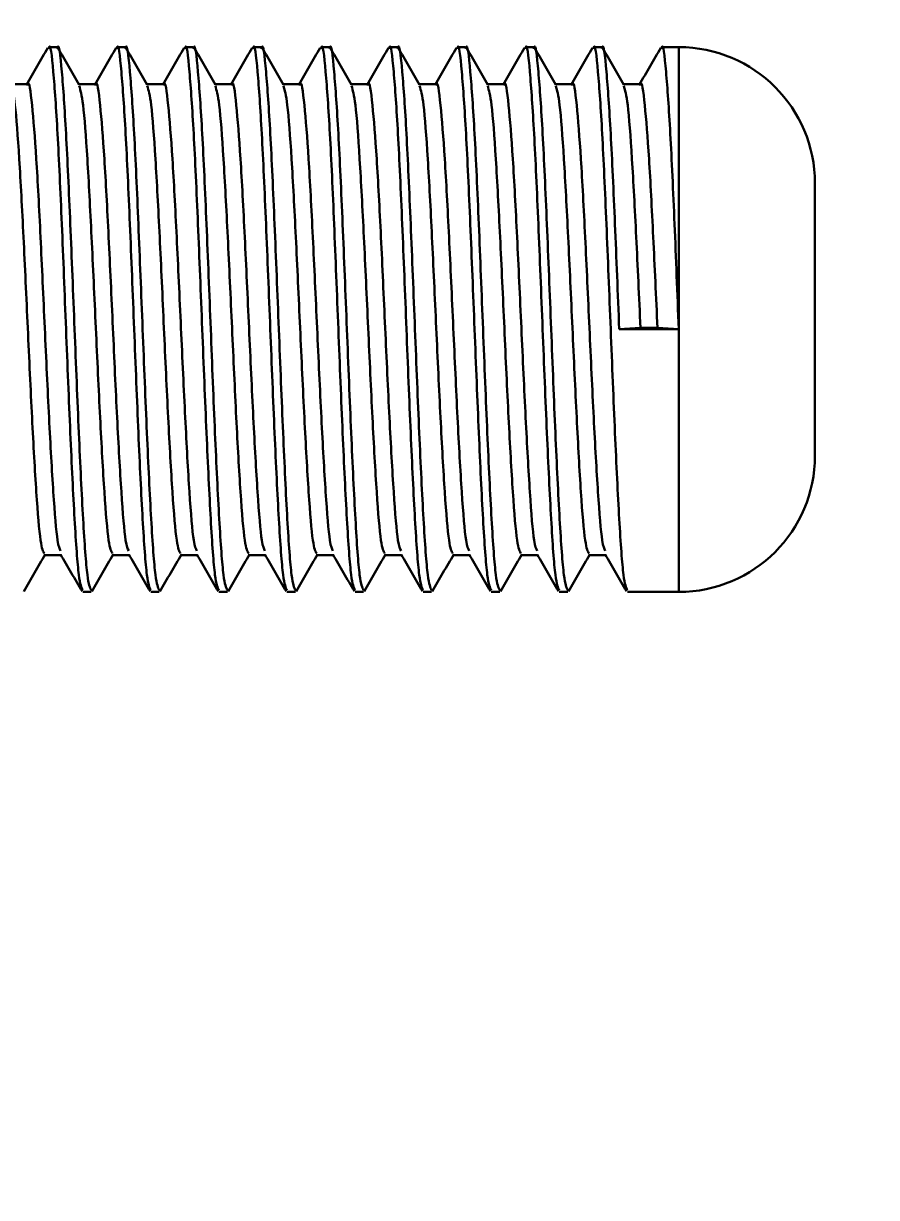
# Model space of a CAD drawing. Header units: millimetres. Extents: x -473 to 6267, y 319 to 3284.
# Drawn here: x 891.5 to 897.77, y 2696.54 to 2705.16 of the extents above; entities that cross this region are included whole.
import ezdxf
from ezdxf import colors
from ezdxf.entities.mleader import LeaderData, LeaderLine
from ezdxf.math import Vec2, Vec3

# ---------------------------------------------------------------- set-up
doc = ezdxf.new("R2010")
doc.units = ezdxf.units.MM
doc.layers.add('3mm', color=7, linetype='Continuous', lineweight=30)

msp = doc.modelspace()

# ---------------------------------------------------------------- linework, layer by layer
at = {"layer": '3mm', "lineweight": 30}
for p, q in [((891.7523, 2704.9831), (891.6898, 2704.9831)), ((892.2523, 2704.9831), (892.1898, 2704.9831)), ((892.7523, 2704.9831), (892.6898, 2704.9831)), ((893.2523, 2704.9831), (893.1898, 2704.9831)), ((893.7523, 2704.9831), (893.6898, 2704.9831)), ((894.2523, 2704.9831), (894.1898, 2704.9831)), ((894.7523, 2704.9831), (894.6898, 2704.9831)), ((895.2523, 2704.9831), (895.1898, 2704.9831)), ((895.7523, 2704.9831), (895.6898, 2704.9831)), ((896.3176, 2704.9831), (896.1898, 2704.9831)), ((896.3176, 2702.9117), (896.3176, 2704.9831)), ((891.5337, 2704.7124), (891.4116, 2704.7124)), ((892.0337, 2704.7124), (891.9116, 2704.7124)), ((892.5337, 2704.7124), (892.4116, 2704.7124)), ((893.0337, 2704.7124), (892.9116, 2704.7124)), ((893.5337, 2704.7124), (893.4116, 2704.7124)), ((894.0337, 2704.7124), (893.9116, 2704.7124)), ((894.5337, 2704.7124), (894.4116, 2704.7124)), ((895.0337, 2704.7124), (894.9116, 2704.7124)), ((895.5337, 2704.7124), (895.4116, 2704.7124)), ((896.0337, 2704.7124), (895.9116, 2704.7124)), ((897.3176, 2703.9831), (897.3176, 2701.9831)), ((895.8801, 2702.9117), (896.0364, 2702.9214)), ((896.3176, 2702.9117), (895.8801, 2702.9117)), ((896.0364, 2702.9214), (896.1614, 2702.9214)), ((896.1614, 2702.9214), (896.3176, 2702.9117)), ((896.3176, 2700.9831), (896.3176, 2702.9117)), ((891.6587, 2701.2537), (891.7807, 2701.2537)), ((892.1587, 2701.2537), (892.2807, 2701.2537)), ((892.6587, 2701.2537), (892.7807, 2701.2537)), ((893.1587, 2701.2537), (893.2807, 2701.2537)), ((893.6587, 2701.2537), (893.7807, 2701.2537)), ((894.1587, 2701.2537), (894.2807, 2701.2537)), ((894.6587, 2701.2537), (894.7807, 2701.2537)), ((895.1587, 2701.2537), (895.2807, 2701.2537)), ((895.6587, 2701.2537), (895.7807, 2701.2537)), ((891.9398, 2700.9831), (892.0023, 2700.9831)), ((892.4398, 2700.9831), (892.5023, 2700.9831)), ((892.9398, 2700.9831), (893.0023, 2700.9831)), ((893.4398, 2700.9831), (893.5023, 2700.9831)), ((893.9398, 2700.9831), (894.0023, 2700.9831)), ((894.4398, 2700.9831), (894.5023, 2700.9831)), ((894.9398, 2700.9831), (895.0023, 2700.9831)), ((895.4398, 2700.9831), (895.5023, 2700.9831)), ((895.9398, 2700.9831), (896.3176, 2700.9831))]:
    msp.add_line(p, q, dxfattribs=at)
for centre, start, end in [((896.3176, 2703.9831), 0, 90), ((896.3176, 2701.9831), 270, 0)]:
    msp.add_arc(centre, 1, start, end, dxfattribs=at)
for points, knots in [([(891.9398, 2700.9956), (891.9303, 2701.0153), (891.9104, 2701.0566), (891.8801, 2701.4858), (891.8489, 2702.1293), (891.8176, 2702.9106), (891.7864, 2703.6987), (891.7551, 2704.3868), (891.7239, 2704.8296), (891.7021, 2705.0242), (891.6908, 2704.9747), (891.6898, 2704.9706)], [0, 0, 0, 0, 0.113753, 0.238753, 0.363753, 0.488753, 0.613753, 0.738753, 0.863753, 0.988753, 1, 1, 1, 1]), ([(892.0023, 2700.9956), (891.9928, 2701.0153), (891.9729, 2701.0566), (891.9426, 2701.4858), (891.9114, 2702.1293), (891.8801, 2702.9106), (891.8489, 2703.6987), (891.8176, 2704.3868), (891.7864, 2704.8296), (891.7646, 2705.0242), (891.7533, 2704.9747), (891.7523, 2704.9706)], [0, 0, 0, 0, 0.113753, 0.238753, 0.363753, 0.488753, 0.613753, 0.738753, 0.863753, 0.988753, 1, 1, 1, 1]), ([(892.4398, 2700.9956), (892.4303, 2701.0153), (892.4104, 2701.0566), (892.3801, 2701.4858), (892.3489, 2702.1293), (892.3176, 2702.9106), (892.2864, 2703.6987), (892.2551, 2704.3868), (892.2239, 2704.8296), (892.2021, 2705.0242), (892.1908, 2704.9747), (892.1898, 2704.9706)], [0, 0, 0, 0, 0.113753, 0.238753, 0.363753, 0.488753, 0.613753, 0.738753, 0.863753, 0.988753, 1, 1, 1, 1]), ([(892.5023, 2700.9956), (892.4928, 2701.0153), (892.4729, 2701.0566), (892.4426, 2701.4858), (892.4114, 2702.1293), (892.3801, 2702.9106), (892.3489, 2703.6987), (892.3176, 2704.3868), (892.2864, 2704.8296), (892.2646, 2705.0242), (892.2533, 2704.9747), (892.2523, 2704.9706)], [0, 0, 0, 0, 0.113753, 0.238753, 0.363753, 0.488753, 0.613753, 0.738753, 0.863753, 0.988753, 1, 1, 1, 1]), ([(892.9398, 2700.9956), (892.9303, 2701.0153), (892.9104, 2701.0566), (892.8801, 2701.4858), (892.8489, 2702.1293), (892.8176, 2702.9106), (892.7864, 2703.6987), (892.7551, 2704.3868), (892.7239, 2704.8296), (892.7021, 2705.0242), (892.6908, 2704.9747), (892.6898, 2704.9706)], [0, 0, 0, 0, 0.113753, 0.238753, 0.363753, 0.488753, 0.613753, 0.738753, 0.863753, 0.988753, 1, 1, 1, 1]), ([(893.0023, 2700.9956), (892.9928, 2701.0153), (892.9729, 2701.0566), (892.9426, 2701.4858), (892.9114, 2702.1293), (892.8801, 2702.9106), (892.8489, 2703.6987), (892.8176, 2704.3868), (892.7864, 2704.8296), (892.7646, 2705.0242), (892.7533, 2704.9747), (892.7523, 2704.9706)], [0, 0, 0, 0, 0.113753, 0.238753, 0.363753, 0.488753, 0.613753, 0.738753, 0.863753, 0.988753, 1, 1, 1, 1]), ([(893.4398, 2700.9956), (893.4303, 2701.0153), (893.4104, 2701.0566), (893.3801, 2701.4858), (893.3489, 2702.1293), (893.3176, 2702.9106), (893.2864, 2703.6987), (893.2551, 2704.3868), (893.2239, 2704.8296), (893.2021, 2705.0242), (893.1908, 2704.9747), (893.1898, 2704.9706)], [0, 0, 0, 0, 0.113753, 0.238753, 0.363753, 0.488753, 0.613753, 0.738753, 0.863753, 0.988753, 1, 1, 1, 1]), ([(893.5023, 2700.9956), (893.4928, 2701.0153), (893.4729, 2701.0566), (893.4426, 2701.4858), (893.4114, 2702.1293), (893.3801, 2702.9106), (893.3489, 2703.6987), (893.3176, 2704.3868), (893.2864, 2704.8296), (893.2646, 2705.0242), (893.2533, 2704.9747), (893.2523, 2704.9706)], [0, 0, 0, 0, 0.113753, 0.238753, 0.363753, 0.488753, 0.613753, 0.738753, 0.863753, 0.988753, 1, 1, 1, 1]), ([(893.9398, 2700.9956), (893.9303, 2701.0153), (893.9104, 2701.0566), (893.8801, 2701.4858), (893.8489, 2702.1293), (893.8176, 2702.9106), (893.7864, 2703.6987), (893.7551, 2704.3868), (893.7239, 2704.8296), (893.7021, 2705.0242), (893.6908, 2704.9747), (893.6898, 2704.9706)], [0, 0, 0, 0, 0.113753, 0.238753, 0.363753, 0.488753, 0.613753, 0.738753, 0.863753, 0.988753, 1, 1, 1, 1]), ([(894.0023, 2700.9956), (893.9928, 2701.0153), (893.9729, 2701.0566), (893.9426, 2701.4858), (893.9114, 2702.1293), (893.8801, 2702.9106), (893.8489, 2703.6987), (893.8176, 2704.3868), (893.7864, 2704.8296), (893.7646, 2705.0242), (893.7533, 2704.9747), (893.7523, 2704.9706)], [0, 0, 0, 0, 0.113753, 0.238753, 0.363753, 0.488753, 0.613753, 0.738753, 0.863753, 0.988753, 1, 1, 1, 1]), ([(894.4398, 2700.9956), (894.4303, 2701.0153), (894.4104, 2701.0566), (894.3801, 2701.4858), (894.3489, 2702.1293), (894.3176, 2702.9106), (894.2864, 2703.6987), (894.2551, 2704.3868), (894.2239, 2704.8296), (894.2021, 2705.0242), (894.1908, 2704.9747), (894.1898, 2704.9706)], [0, 0, 0, 0, 0.113753, 0.238753, 0.363753, 0.488753, 0.613753, 0.738753, 0.863753, 0.988753, 1, 1, 1, 1]), ([(894.5023, 2700.9956), (894.4928, 2701.0153), (894.4729, 2701.0566), (894.4426, 2701.4858), (894.4114, 2702.1293), (894.3801, 2702.9106), (894.3489, 2703.6987), (894.3176, 2704.3868), (894.2864, 2704.8296), (894.2646, 2705.0242), (894.2533, 2704.9747), (894.2523, 2704.9706)], [0, 0, 0, 0, 0.113753, 0.238753, 0.363753, 0.488753, 0.613753, 0.738753, 0.863753, 0.988753, 1, 1, 1, 1]), ([(894.9398, 2700.9956), (894.9303, 2701.0153), (894.9104, 2701.0566), (894.8801, 2701.4858), (894.8489, 2702.1293), (894.8176, 2702.9106), (894.7864, 2703.6987), (894.7551, 2704.3868), (894.7239, 2704.8296), (894.7021, 2705.0242), (894.6908, 2704.9747), (894.6898, 2704.9706)], [0, 0, 0, 0, 0.113753, 0.238753, 0.363753, 0.488753, 0.613753, 0.738753, 0.863753, 0.988753, 1, 1, 1, 1]), ([(895.0023, 2700.9956), (894.9928, 2701.0153), (894.9729, 2701.0566), (894.9426, 2701.4858), (894.9114, 2702.1293), (894.8801, 2702.9106), (894.8489, 2703.6987), (894.8176, 2704.3868), (894.7864, 2704.8296), (894.7646, 2705.0242), (894.7533, 2704.9747), (894.7523, 2704.9706)], [0, 0, 0, 0, 0.113753, 0.238753, 0.363753, 0.488753, 0.613753, 0.738753, 0.863753, 0.988753, 1, 1, 1, 1]), ([(895.4398, 2700.9956), (895.4303, 2701.0153), (895.4104, 2701.0566), (895.3801, 2701.4858), (895.3489, 2702.1293), (895.3176, 2702.9106), (895.2864, 2703.6987), (895.2551, 2704.3868), (895.2239, 2704.8296), (895.2021, 2705.0242), (895.1908, 2704.9747), (895.1898, 2704.9706)], [0, 0, 0, 0, 0.113753, 0.238753, 0.363753, 0.488753, 0.613753, 0.738753, 0.863753, 0.988753, 1, 1, 1, 1]), ([(895.5023, 2700.9956), (895.4928, 2701.0153), (895.4729, 2701.0566), (895.4426, 2701.4858), (895.4114, 2702.1293), (895.3801, 2702.9106), (895.3489, 2703.6987), (895.3176, 2704.3868), (895.2864, 2704.8296), (895.2646, 2705.0242), (895.2533, 2704.9747), (895.2523, 2704.9706)], [0, 0, 0, 0, 0.113753, 0.238753, 0.363753, 0.488753, 0.613753, 0.738753, 0.863753, 0.988753, 1, 1, 1, 1]), ([(895.9398, 2700.9956), (895.9303, 2701.0153), (895.9104, 2701.0566), (895.8801, 2701.4858), (895.8489, 2702.1293), (895.8176, 2702.9106), (895.7864, 2703.6987), (895.7551, 2704.3868), (895.7239, 2704.8296), (895.7021, 2705.0242), (895.6908, 2704.9747), (895.6898, 2704.9706)], [0, 0, 0, 0, 0.113753, 0.238753, 0.363753, 0.488753, 0.613753, 0.738753, 0.863753, 0.988753, 1, 1, 1, 1]), ([(895.8801, 2702.9117), (895.8697, 2703.174), (895.8489, 2703.6984), (895.8176, 2704.3869), (895.7864, 2704.8296), (895.7646, 2705.0242), (895.7533, 2704.9747), (895.7523, 2704.9706)], [0, 0, 0, 0, 0.2445, 0.489, 0.733501, 0.978001, 1, 1, 1, 1]), ([(896.3176, 2702.9117), (896.3072, 2703.174), (896.2864, 2703.6984), (896.2551, 2704.3869), (896.2239, 2704.8296), (896.2021, 2705.0242), (896.1908, 2704.9747), (896.1898, 2704.9706)], [0, 0, 0, 0, 0.2445, 0.489, 0.733501, 0.978001, 1, 1, 1, 1]), ([(891.6848, 2704.9788), (891.6587, 2704.9335), (891.6063, 2704.8431), (891.5539, 2704.7526), (891.5278, 2704.7074)], [0, 0, 0, 0, 0.500068, 1, 1, 1, 1]), ([(891.9144, 2704.7075), (891.8882, 2704.7527), (891.8359, 2704.8432), (891.7835, 2704.9336), (891.7574, 2704.9788)], [0, 0, 0, 0, 0.499935, 1, 1, 1, 1]), ([(892.1848, 2704.9788), (892.1587, 2704.9335), (892.1063, 2704.8431), (892.0539, 2704.7526), (892.0278, 2704.7074)], [0, 0, 0, 0, 0.500068, 1, 1, 1, 1]), ([(892.4144, 2704.7075), (892.3882, 2704.7527), (892.3359, 2704.8432), (892.2835, 2704.9336), (892.2574, 2704.9788)], [0, 0, 0, 0, 0.499935, 1, 1, 1, 1]), ([(892.6848, 2704.9788), (892.6587, 2704.9335), (892.6063, 2704.8431), (892.5539, 2704.7526), (892.5278, 2704.7074)], [0, 0, 0, 0, 0.500068, 1, 1, 1, 1]), ([(892.9144, 2704.7075), (892.8882, 2704.7527), (892.8359, 2704.8432), (892.7835, 2704.9336), (892.7574, 2704.9788)], [0, 0, 0, 0, 0.499935, 1, 1, 1, 1]), ([(893.1848, 2704.9788), (893.1587, 2704.9335), (893.1063, 2704.8431), (893.0539, 2704.7526), (893.0278, 2704.7074)], [0, 0, 0, 0, 0.500068, 1, 1, 1, 1]), ([(893.4144, 2704.7075), (893.3882, 2704.7527), (893.3359, 2704.8432), (893.2835, 2704.9336), (893.2574, 2704.9788)], [0, 0, 0, 0, 0.499935, 1, 1, 1, 1]), ([(893.6848, 2704.9788), (893.6587, 2704.9335), (893.6063, 2704.8431), (893.5539, 2704.7526), (893.5278, 2704.7074)], [0, 0, 0, 0, 0.500068, 1, 1, 1, 1]), ([(893.9144, 2704.7075), (893.8882, 2704.7527), (893.8359, 2704.8432), (893.7835, 2704.9336), (893.7574, 2704.9788)], [0, 0, 0, 0, 0.499935, 1, 1, 1, 1]), ([(894.1848, 2704.9788), (894.1587, 2704.9335), (894.1063, 2704.8431), (894.0539, 2704.7526), (894.0278, 2704.7074)], [0, 0, 0, 0, 0.500068, 1, 1, 1, 1]), ([(894.4144, 2704.7075), (894.3882, 2704.7527), (894.3359, 2704.8432), (894.2835, 2704.9336), (894.2574, 2704.9788)], [0, 0, 0, 0, 0.499935, 1, 1, 1, 1]), ([(894.6848, 2704.9788), (894.6587, 2704.9335), (894.6063, 2704.8431), (894.5539, 2704.7526), (894.5278, 2704.7074)], [0, 0, 0, 0, 0.500068, 1, 1, 1, 1]), ([(894.9144, 2704.7075), (894.8882, 2704.7527), (894.8359, 2704.8432), (894.7835, 2704.9336), (894.7574, 2704.9788)], [0, 0, 0, 0, 0.499935, 1, 1, 1, 1]), ([(895.1848, 2704.9788), (895.1587, 2704.9335), (895.1063, 2704.8431), (895.0539, 2704.7526), (895.0278, 2704.7074)], [0, 0, 0, 0, 0.500068, 1, 1, 1, 1]), ([(895.4144, 2704.7075), (895.3882, 2704.7527), (895.3359, 2704.8432), (895.2835, 2704.9336), (895.2574, 2704.9788)], [0, 0, 0, 0, 0.499935, 1, 1, 1, 1]), ([(895.6848, 2704.9788), (895.6587, 2704.9335), (895.6063, 2704.8431), (895.5539, 2704.7526), (895.5278, 2704.7074)], [0, 0, 0, 0, 0.500068, 1, 1, 1, 1]), ([(895.9144, 2704.7075), (895.8882, 2704.7527), (895.8359, 2704.8432), (895.7835, 2704.9336), (895.7574, 2704.9788)], [0, 0, 0, 0, 0.499935, 1, 1, 1, 1]), ([(896.1848, 2704.9788), (896.1587, 2704.9335), (896.1063, 2704.8431), (896.0539, 2704.7526), (896.0278, 2704.7074)], [0, 0, 0, 0, 0.500068, 1, 1, 1, 1]), ([(891.6587, 2701.2642), (891.6492, 2701.2812), (891.6292, 2701.317), (891.5989, 2701.6884), (891.5676, 2702.245), (891.5364, 2702.9198), (891.5051, 2703.6042), (891.4739, 2704.1883), (891.4435, 2704.5994), (891.4236, 2704.666), (891.4141, 2704.6978)], [0, 0, 0, 0, 0.1166927, 0.2444792, 0.3722657, 0.5000521, 0.6278386, 0.7556251, 0.8834116, 1, 1, 1, 1]), ([(891.7778, 2701.2846), (891.7702, 2701.2996), (891.7523, 2701.3351), (891.7239, 2701.6902), (891.6926, 2702.2444), (891.6614, 2702.9205), (891.6301, 2703.6018), (891.5989, 2704.1969), (891.5676, 2704.5797), (891.5459, 2704.748), (891.5345, 2704.7052), (891.5336, 2704.7017)], [0, 0, 0, 0, 0.09263, 0.220627, 0.348625, 0.476623, 0.60462, 0.732618, 0.860615, 0.988613, 1, 1, 1, 1]), ([(892.1587, 2701.2642), (892.1492, 2701.2812), (892.1292, 2701.317), (892.0989, 2701.6884), (892.0676, 2702.245), (892.0364, 2702.9198), (892.0051, 2703.6042), (891.9739, 2704.1883), (891.9435, 2704.5994), (891.9236, 2704.666), (891.9141, 2704.6978)], [0, 0, 0, 0, 0.116693, 0.244479, 0.372266, 0.500052, 0.627839, 0.755625, 0.883412, 1, 1, 1, 1]), ([(892.2778, 2701.2846), (892.2702, 2701.2996), (892.2523, 2701.3351), (892.2239, 2701.6902), (892.1926, 2702.2444), (892.1614, 2702.9205), (892.1301, 2703.6018), (892.0989, 2704.1969), (892.0676, 2704.5797), (892.0459, 2704.748), (892.0345, 2704.7052), (892.0336, 2704.7017)], [0, 0, 0, 0, 0.0926298, 0.2206274, 0.348625, 0.4766226, 0.6046202, 0.7326178, 0.8606154, 0.988613, 1, 1, 1, 1]), ([(892.6587, 2701.2642), (892.6492, 2701.2812), (892.6292, 2701.317), (892.5989, 2701.6884), (892.5676, 2702.245), (892.5364, 2702.9198), (892.5051, 2703.6042), (892.4739, 2704.1883), (892.4435, 2704.5994), (892.4236, 2704.666), (892.4141, 2704.6978)], [0, 0, 0, 0, 0.1166927, 0.2444792, 0.3722657, 0.5000521, 0.6278386, 0.7556251, 0.8834116, 1, 1, 1, 1]), ([(892.7778, 2701.2846), (892.7702, 2701.2996), (892.7523, 2701.3351), (892.7239, 2701.6902), (892.6926, 2702.2444), (892.6614, 2702.9205), (892.6301, 2703.6018), (892.5989, 2704.1969), (892.5676, 2704.5797), (892.5459, 2704.748), (892.5345, 2704.7052), (892.5336, 2704.7017)], [0, 0, 0, 0, 0.09263, 0.220627, 0.348625, 0.476623, 0.60462, 0.732618, 0.860615, 0.988613, 1, 1, 1, 1]), ([(893.1587, 2701.2642), (893.1492, 2701.2812), (893.1292, 2701.317), (893.0989, 2701.6884), (893.0676, 2702.245), (893.0364, 2702.9198), (893.0051, 2703.6042), (892.9739, 2704.1883), (892.9435, 2704.5994), (892.9236, 2704.666), (892.9141, 2704.6978)], [0, 0, 0, 0, 0.116693, 0.244479, 0.372266, 0.500052, 0.627839, 0.755625, 0.883412, 1, 1, 1, 1]), ([(893.2778, 2701.2846), (893.2702, 2701.2996), (893.2523, 2701.3351), (893.2239, 2701.6902), (893.1926, 2702.2444), (893.1614, 2702.9205), (893.1301, 2703.6018), (893.0989, 2704.1969), (893.0676, 2704.5797), (893.0459, 2704.748), (893.0345, 2704.7052), (893.0336, 2704.7017)], [0, 0, 0, 0, 0.09263, 0.220627, 0.348625, 0.476623, 0.60462, 0.732618, 0.860615, 0.988613, 1, 1, 1, 1]), ([(893.6587, 2701.2642), (893.6492, 2701.2812), (893.6292, 2701.317), (893.5989, 2701.6884), (893.5676, 2702.245), (893.5364, 2702.9198), (893.5051, 2703.6042), (893.4739, 2704.1883), (893.4435, 2704.5994), (893.4236, 2704.666), (893.4141, 2704.6978)], [0, 0, 0, 0, 0.116693, 0.244479, 0.372266, 0.500052, 0.627839, 0.755625, 0.883412, 1, 1, 1, 1]), ([(893.7778, 2701.2846), (893.7702, 2701.2996), (893.7523, 2701.3351), (893.7239, 2701.6902), (893.6926, 2702.2444), (893.6614, 2702.9205), (893.6301, 2703.6018), (893.5989, 2704.1969), (893.5676, 2704.5797), (893.5459, 2704.748), (893.5345, 2704.7052), (893.5336, 2704.7017)], [0, 0, 0, 0, 0.09263, 0.220627, 0.348625, 0.476623, 0.60462, 0.732618, 0.860615, 0.988613, 1, 1, 1, 1]), ([(894.1587, 2701.2642), (894.1492, 2701.2812), (894.1292, 2701.317), (894.0989, 2701.6884), (894.0676, 2702.245), (894.0364, 2702.9198), (894.0051, 2703.6042), (893.9739, 2704.1883), (893.9435, 2704.5994), (893.9236, 2704.666), (893.9141, 2704.6978)], [0, 0, 0, 0, 0.116693, 0.244479, 0.372266, 0.500052, 0.627839, 0.755625, 0.883412, 1, 1, 1, 1]), ([(894.2778, 2701.2846), (894.2702, 2701.2996), (894.2523, 2701.3351), (894.2239, 2701.6902), (894.1926, 2702.2444), (894.1614, 2702.9205), (894.1301, 2703.6018), (894.0989, 2704.1969), (894.0676, 2704.5797), (894.0459, 2704.748), (894.0345, 2704.7052), (894.0336, 2704.7017)], [0, 0, 0, 0, 0.09263, 0.220627, 0.348625, 0.476623, 0.60462, 0.732618, 0.860615, 0.988613, 1, 1, 1, 1]), ([(894.6587, 2701.2642), (894.6492, 2701.2812), (894.6292, 2701.317), (894.5989, 2701.6884), (894.5676, 2702.245), (894.5364, 2702.9198), (894.5051, 2703.6042), (894.4739, 2704.1883), (894.4435, 2704.5994), (894.4236, 2704.666), (894.4141, 2704.6978)], [0, 0, 0, 0, 0.116693, 0.244479, 0.372266, 0.500052, 0.627839, 0.755625, 0.883412, 1, 1, 1, 1]), ([(894.7778, 2701.2846), (894.7702, 2701.2996), (894.7523, 2701.3351), (894.7239, 2701.6902), (894.6926, 2702.2444), (894.6614, 2702.9205), (894.6301, 2703.6018), (894.5989, 2704.1969), (894.5676, 2704.5797), (894.5459, 2704.748), (894.5345, 2704.7052), (894.5336, 2704.7017)], [0, 0, 0, 0, 0.09263, 0.220627, 0.348625, 0.476623, 0.60462, 0.732618, 0.860615, 0.988613, 1, 1, 1, 1]), ([(895.1587, 2701.2642), (895.1492, 2701.2812), (895.1292, 2701.317), (895.0989, 2701.6884), (895.0676, 2702.245), (895.0364, 2702.9198), (895.0051, 2703.6042), (894.9739, 2704.1883), (894.9435, 2704.5994), (894.9236, 2704.666), (894.9141, 2704.6978)], [0, 0, 0, 0, 0.116693, 0.244479, 0.372266, 0.500052, 0.627839, 0.755625, 0.883412, 1, 1, 1, 1]), ([(895.2778, 2701.2846), (895.2702, 2701.2996), (895.2523, 2701.3351), (895.2239, 2701.6902), (895.1926, 2702.2444), (895.1614, 2702.9205), (895.1301, 2703.6018), (895.0989, 2704.1969), (895.0676, 2704.5797), (895.0459, 2704.748), (895.0345, 2704.7052), (895.0336, 2704.7017)], [0, 0, 0, 0, 0.09263, 0.220627, 0.348625, 0.476623, 0.60462, 0.732618, 0.860615, 0.988613, 1, 1, 1, 1]), ([(895.6587, 2701.2642), (895.6492, 2701.2812), (895.6292, 2701.317), (895.5989, 2701.6884), (895.5676, 2702.245), (895.5364, 2702.9198), (895.5051, 2703.6042), (895.4739, 2704.1883), (895.4435, 2704.5994), (895.4236, 2704.666), (895.4141, 2704.6978)], [0, 0, 0, 0, 0.116693, 0.244479, 0.372266, 0.500052, 0.627839, 0.755625, 0.883412, 1, 1, 1, 1]), ([(895.7778, 2701.2846), (895.7702, 2701.2996), (895.7523, 2701.3351), (895.7239, 2701.6902), (895.6926, 2702.2444), (895.6614, 2702.9205), (895.6301, 2703.6018), (895.5989, 2704.1969), (895.5676, 2704.5797), (895.5459, 2704.748), (895.5345, 2704.7052), (895.5336, 2704.7017)], [0, 0, 0, 0, 0.09263, 0.220627, 0.348625, 0.476623, 0.60462, 0.732618, 0.860615, 0.988613, 1, 1, 1, 1]), ([(896.0364, 2702.9214), (896.026, 2703.1489), (896.0051, 2703.6038), (895.9739, 2704.1884), (895.9435, 2704.5994), (895.9236, 2704.666), (895.9141, 2704.6978)], [0, 0, 0, 0, 0.2556, 0.511199, 0.766799, 1, 1, 1, 1]), ([(896.1614, 2702.9214), (896.151, 2703.1481), (896.1301, 2703.6016), (896.0989, 2704.197), (896.0676, 2704.5797), (896.0459, 2704.748), (896.0345, 2704.7052), (896.0336, 2704.7017)], [0, 0, 0, 0, 0.2445608, 0.4891217, 0.7336825, 0.9782433, 1, 1, 1, 1]), ([(891.5074, 2700.9873), (891.5335, 2701.0326), (891.5859, 2701.123), (891.6382, 2701.2134), (891.6644, 2701.2586)], [0, 0, 0, 0, 0.500065, 1, 1, 1, 1]), ([(891.7778, 2701.2587), (891.8039, 2701.2135), (891.8563, 2701.1231), (891.9087, 2701.0326), (891.9348, 2700.9874)], [0, 0, 0, 0, 0.499932, 1, 1, 1, 1]), ([(892.0074, 2700.9873), (892.0335, 2701.0326), (892.0859, 2701.123), (892.1382, 2701.2134), (892.1644, 2701.2586)], [0, 0, 0, 0, 0.500065, 1, 1, 1, 1]), ([(892.2778, 2701.2587), (892.3039, 2701.2135), (892.3563, 2701.1231), (892.4087, 2701.0326), (892.4348, 2700.9874)], [0, 0, 0, 0, 0.499932, 1, 1, 1, 1]), ([(892.5074, 2700.9873), (892.5335, 2701.0326), (892.5859, 2701.123), (892.6382, 2701.2134), (892.6644, 2701.2586)], [0, 0, 0, 0, 0.500065, 1, 1, 1, 1]), ([(892.7778, 2701.2587), (892.8039, 2701.2135), (892.8563, 2701.1231), (892.9087, 2701.0326), (892.9348, 2700.9874)], [0, 0, 0, 0, 0.499932, 1, 1, 1, 1]), ([(893.0074, 2700.9873), (893.0335, 2701.0326), (893.0859, 2701.123), (893.1382, 2701.2134), (893.1644, 2701.2586)], [0, 0, 0, 0, 0.500065, 1, 1, 1, 1]), ([(893.2778, 2701.2587), (893.3039, 2701.2135), (893.3563, 2701.1231), (893.4087, 2701.0326), (893.4348, 2700.9874)], [0, 0, 0, 0, 0.499932, 1, 1, 1, 1]), ([(893.5074, 2700.9873), (893.5335, 2701.0326), (893.5859, 2701.123), (893.6382, 2701.2134), (893.6644, 2701.2586)], [0, 0, 0, 0, 0.500065, 1, 1, 1, 1]), ([(893.7778, 2701.2587), (893.8039, 2701.2135), (893.8563, 2701.1231), (893.9087, 2701.0326), (893.9348, 2700.9874)], [0, 0, 0, 0, 0.499932, 1, 1, 1, 1]), ([(894.0074, 2700.9873), (894.0335, 2701.0326), (894.0859, 2701.123), (894.1382, 2701.2134), (894.1644, 2701.2586)], [0, 0, 0, 0, 0.500065, 1, 1, 1, 1]), ([(894.2778, 2701.2587), (894.3039, 2701.2135), (894.3563, 2701.1231), (894.4087, 2701.0326), (894.4348, 2700.9874)], [0, 0, 0, 0, 0.499932, 1, 1, 1, 1]), ([(894.5074, 2700.9873), (894.5335, 2701.0326), (894.5859, 2701.123), (894.6382, 2701.2134), (894.6644, 2701.2586)], [0, 0, 0, 0, 0.500065, 1, 1, 1, 1]), ([(894.7778, 2701.2587), (894.8039, 2701.2135), (894.8563, 2701.1231), (894.9087, 2701.0326), (894.9348, 2700.9874)], [0, 0, 0, 0, 0.499932, 1, 1, 1, 1]), ([(895.0074, 2700.9873), (895.0335, 2701.0326), (895.0859, 2701.123), (895.1382, 2701.2134), (895.1644, 2701.2586)], [0, 0, 0, 0, 0.500065, 1, 1, 1, 1]), ([(895.2778, 2701.2587), (895.3039, 2701.2135), (895.3563, 2701.1231), (895.4087, 2701.0326), (895.4348, 2700.9874)], [0, 0, 0, 0, 0.499932, 1, 1, 1, 1]), ([(895.5074, 2700.9873), (895.5335, 2701.0326), (895.5859, 2701.123), (895.6382, 2701.2134), (895.6644, 2701.2586)], [0, 0, 0, 0, 0.500065, 1, 1, 1, 1]), ([(895.7778, 2701.2587), (895.8039, 2701.2135), (895.8563, 2701.1231), (895.9087, 2701.0326), (895.9348, 2700.9874)], [0, 0, 0, 0, 0.499932, 1, 1, 1, 1])]:
    msp.add_open_spline(points, degree=3, knots=knots, dxfattribs=at)

# ---------------------------------------------------------------- leaders
ml = msp.add_multileader_mtext('Standard')
ml.set_content('25', color=256)
ml.set_leader_properties()
ml.build(insert=Vec2(0, 0))
ml.multileader.update_dxf_attribs({"text_left_attachment_type": 5, "text_right_attachment_type": 5, "dogleg_length": 0.36, "arrow_head_size": 10})
ctx = ml.context
ctx.base_point, ctx.char_height, ctx.arrow_head_size, ctx.plane_origin = Vec3(900.3733, 2775.5963), 10, 10, Vec3(860.5581, 2677.5036)
ctx.left_attachment, ctx.right_attachment = 5, 5
notes = []
notes.append((ctx, [(0, (1, 1, 0), (900.0133, 2775.5963), (1, 0), 0.36, [(0, [(860.5581, 2677.5036)], 0, [])])]))
ctx.mtext.insert, ctx.mtext.flow_direction = Vec3(902.3733, 2787.5963), 5
for ctx, leaders in notes:
    for number, flags, end, landing, length, lines in leaders:
        leader = LeaderData()
        leader.index, (leader.has_last_leader_line, leader.has_dogleg_vector, leader.attachment_direction) = number, flags
        leader.last_leader_point, leader.dogleg_vector, leader.dogleg_length = Vec3(end), Vec3(landing), length
        for number, points, colour, breaks in lines:
            line = LeaderLine()
            line.index, line.vertices, line.color, line.breaks = number, Vec3.list(points), colors.encode_raw_color(colour), breaks
            leader.lines.append(line)
        ctx.leaders.append(leader)

doc.saveas('drawing.dxf')
